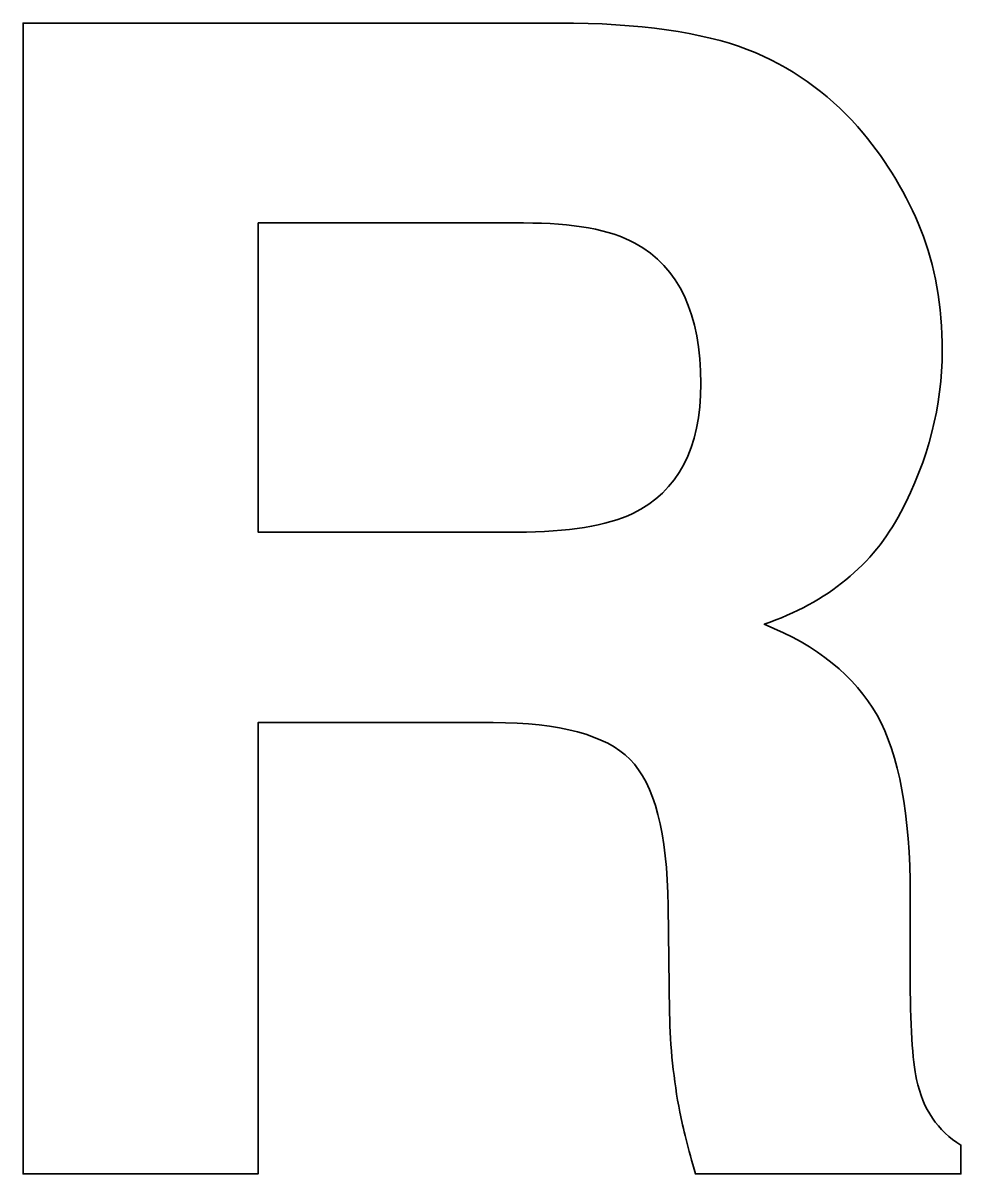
# Model space of a CAD drawing. Header units: inches. Extents: x 0 to 106, y 0 to 130.
import ezdxf

# ---------------------------------------------------------------- set-up
doc = ezdxf.new("R2010")
doc.units = ezdxf.units.IN
doc.header["$MEASUREMENT"] = 0
doc.layers.add('Layer 1', color=7, linetype='Continuous')

msp = doc.modelspace()

# ---------------------------------------------------------------- linework, layer by layer
at = {"layer": 'Layer 1', "color": 179, "lineweight": 35, "true_color": 0x231f20}
for points, knots in [([(82.69, 126.65), (87.48, 124.59), (91.53, 121.56), (94.86, 117.56), (97.61, 114.27), (99.79, 110.62), (101.4, 106.63), (103, 102.63), (103.8, 98.07), (103.8, 92.96), (103.8, 86.78), (102.25, 80.71), (99.13, 74.74), (96.01, 68.78), (90.87, 64.56), (83.7, 62.09), (89.69, 59.68), (93.94, 56.25), (96.44, 51.81), (98.94, 47.37), (100.19, 40.6), (100.19, 31.49), (100.19, 31.49), (100.19, 22.75), (100.19, 22.75), (100.19, 16.81), (100.43, 12.79), (100.91, 10.67), (101.62, 7.32), (103.29, 4.85), (105.92, 3.26), (105.92, 3.26), (105.92, 0), (105.92, 0), (105.92, 0), (75.94, 0), (75.94, 0), (75.11, 2.88), (74.52, 5.2), (74.17, 6.97), (73.47, 10.61), (73.08, 14.35), (73.02, 18.17), (73.02, 18.17), (72.85, 30.25), (72.85, 30.25), (72.74, 38.54), (71.31, 44.07), (68.55, 46.83), (65.8, 49.59), (60.64, 50.98), (53.08, 50.98), (53.08, 50.98), (26.55, 50.98), (26.55, 50.98), (26.55, 50.98), (26.55, 0), (26.55, 0), (26.55, 0), (0, 0), (0, 0), (0, 0), (0, 130), (0, 130), (0, 130), (62.18, 130), (62.18, 130), (71.07, 129.82), (77.9, 128.7), (82.69, 126.65)], [0, 0, 0, 0, 1, 1, 1, 2, 2, 2, 3, 3, 3, 4, 4, 4, 5, 5, 5, 6, 6, 6, 7, 7, 7, 8, 8, 8, 9, 9, 9, 10, 10, 10, 11, 11, 11, 12, 12, 12, 13, 13, 13, 14, 14, 14, 15, 15, 15, 16, 16, 16, 17, 17, 17, 18, 18, 18, 19, 19, 19, 20, 20, 20, 21, 21, 21, 22, 22, 22, 23, 23, 23, 23]), ([(26.55, 107.42), (26.55, 107.42), (26.55, 72.5), (26.55, 72.5), (26.55, 72.5), (55.78, 72.5), (55.78, 72.5), (61.59, 72.5), (65.94, 73.2), (68.85, 74.61), (73.98, 77.08), (76.55, 81.96), (76.55, 89.25), (76.55, 97.13), (74.07, 102.42), (69.1, 105.13), (66.31, 106.66), (62.12, 107.42), (56.53, 107.42), (56.53, 107.42), (26.55, 107.42), (26.55, 107.42)], [0, 0, 0, 0, 1, 1, 1, 2, 2, 2, 3, 3, 3, 4, 4, 4, 5, 5, 5, 6, 6, 6, 7, 7, 7, 7])]:
    msp.add_open_spline(points, degree=3, knots=knots, dxfattribs=at)

doc.saveas('drawing.dxf')
